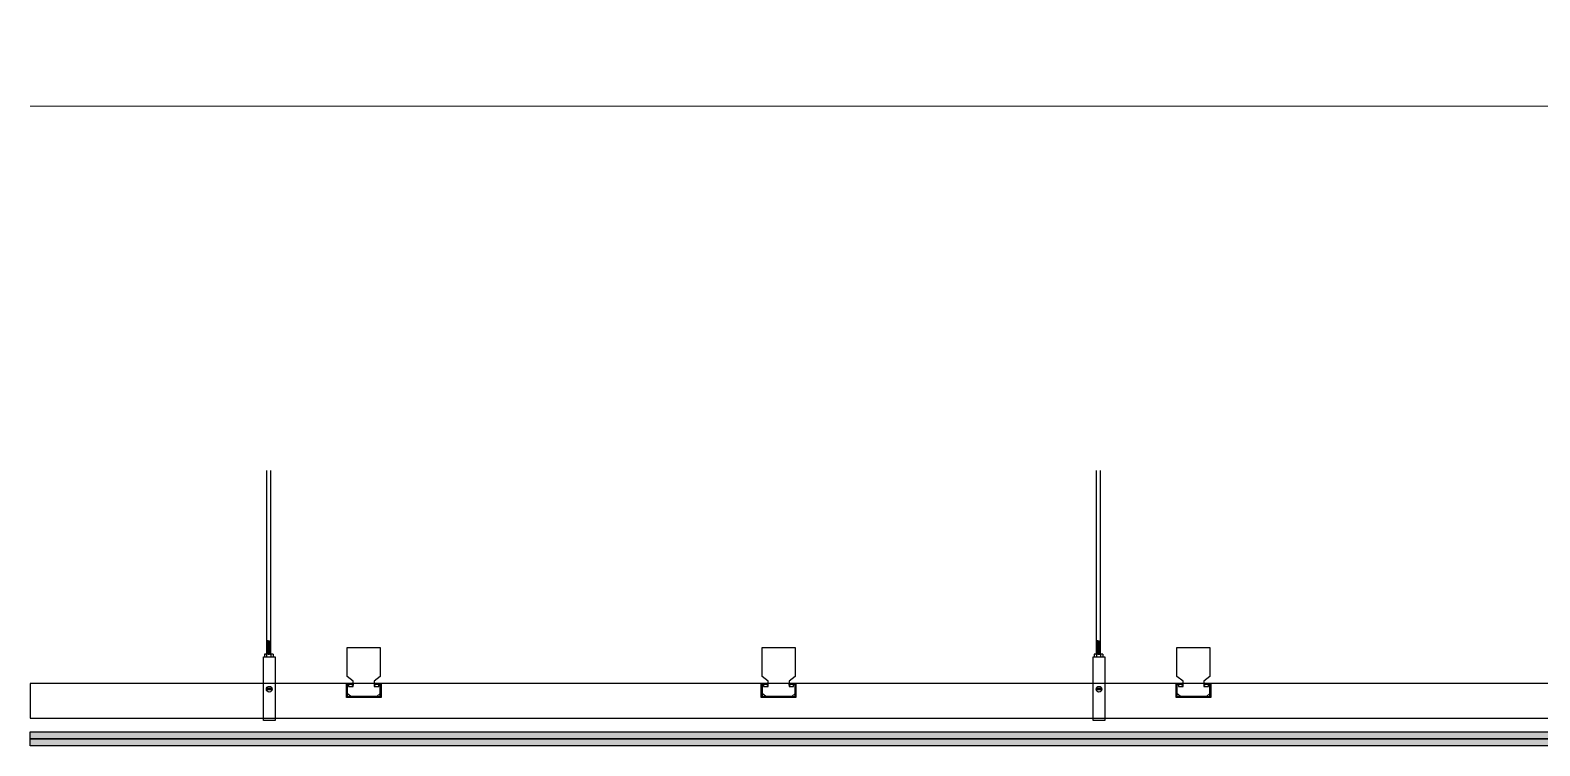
# Model space of a CAD drawing. Header units: millimetres. Extents: x 90086 to 135690, y -7745 to 15991.
# Drawn here: x 129040 to 131223, y 4971 to 6006 of the extents above; entities that cross this region are included whole.
import ezdxf

# ---------------------------------------------------------------- set-up
doc = ezdxf.new("R2010")
doc.units = ezdxf.units.MM
doc.layers.add('_ACM-A-DETL-THIN', color=2, linetype='Continuous', lineweight=9)
for name, color, linetype in [('I-DETL-LW02', 2, 'Continuous'), ('I-DETL-LW08', 8, 'Continuous'), ('I-DETL-LW251', 251, 'Continuous'), ('WALL TYPE$0$SUSP', 9, 'Continuous')]:
    doc.layers.add(name, color=color, linetype=linetype)

# ---------------------------------------------------------------- blocks, each defined once
blk = doc.blocks.new('WALL TYPE$0$garege')
at = {"elevation": 0}
for points in [[(4441.1, 1913.4), (4441.1, 1926.4), (4439.1, 1926.4), (4439.1, 1923.4), (4432.4, 1923.4), (4432.4, 1930.9), (4441.1, 1938), (4441.1, 1980), (4393.5, 1980), (4393.5, 1938), (4402.1, 1930.9), (4402.1, 1923.4), (4395.5, 1923.4), (4395.5, 1926.4), (4393.5, 1926.4), (4393.5, 1913.4), (4398.2, 1908.8), (4435.8, 1908.8)], [(4433.9, 1925.2), (4433.9, 1926.4), (4441.1, 1926.4), (4441.1, 1908.8), (4393.5, 1908.8), (4393.5, 1926.4), (4400.7, 1926.4), (4400.7, 1925.2), (4401.9, 1925.2), (4401.9, 1927.6), (4392.3, 1927.6), (4392.3, 1907.6), (4442.3, 1907.6), (4442.3, 1927.6), (4432.7, 1927.6), (4432.7, 1925.2)]]:
    blk.add_lwpolyline(points, close=True, dxfattribs=at)

msp = doc.modelspace()

# ---------------------------------------------------------------- hatches: boundary and pattern name
at = {"layer": 'I-DETL-LW251'}
h = msp.add_hatch(dxfattribs=at)
h.set_pattern_fill('AR-SAND', color=250, scale=0.05, angle=180, style=0)
h.set_pattern_definition([(217.5, (144109.6303, 23031.4153), (0.08000156, -2.44706619), [0, -1.9304, 0, -2.159, 0, -2.06375]), (187.5, (144109.6303, 23031.4153), (-2.2476164, -3.5841255), [0, -1.0414, 0, -1.7399, 0, -0.66675]), (147.5, (144111.1924, 23031.4153), (-3.95496185, -0.00718592), [0, -0.635, 0, -2.286, 0, -2.9845]), (137.5, (144111.1924, 23031.4153), (-3.81778226, -1.1146466), [0, -0.3175, 0, -1.4986, 0, -1.7145])])
h.paths.add_polyline_path([(133219.7, 4980.7), (129039.7, 4980.7), (129039.7, 4990.7), (133219.7, 4990.7)])
h = msp.add_hatch(dxfattribs=at)
h.set_pattern_fill('AR-SAND', color=250, scale=0.05, angle=180, style=0)
h.set_pattern_definition([(217.5, (144109.6303, 23021.4153), (0.08000156, -2.44706619), [0, -1.9304, 0, -2.159, 0, -2.06375]), (187.5, (144109.6303, 23021.4153), (-2.2476164, -3.5841255), [0, -1.0414, 0, -1.7399, 0, -0.66675]), (147.5, (144111.1924, 23021.4153), (-3.95496185, -0.00718592), [0, -0.635, 0, -2.286, 0, -2.9845]), (137.5, (144111.1924, 23021.4153), (-3.81778226, -1.1146466), [0, -0.3175, 0, -1.4986, 0, -1.7145])])
h.paths.add_polyline_path([(133049.7, 4970.7), (129039.7, 4970.7), (129039.7, 4980.7), (133049.7, 4980.7)])

# ---------------------------------------------------------------- linework, layer by layer
at = {"layer": '_ACM-A-DETL-THIN'}
msp.add_lwpolyline([(129039.7, 5895.7), (131781.8, 5895.7), (131814.3, 6005.7), (131879.3, 5785.7), (131911.8, 5895.7), (135689.7, 5895.7)], dxfattribs=at)
at = {"layer": 'I-DETL-LW02'}
for points in [[(133219.7, 4980.7), (129039.7, 4980.7), (129039.7, 4990.7), (133219.7, 4990.7)], [(133049.7, 4970.7), (129039.7, 4970.7), (129039.7, 4980.7), (133049.7, 4980.7)]]:
    msp.add_lwpolyline(points, close=True, dxfattribs=at)
at = {"layer": 'I-DETL-LW08'}
msp.add_lwpolyline([(129039.7, 5060.7), (129039.7, 5010.7), (133219.7, 5010.7), (133219.7, 5060.7)], close=True, dxfattribs=at)
at = {"layer": 'WALL TYPE$0$SUSP', "color": 8}
for p, q in [((129381.9, 5103.4, 9.7), (129381.9, 5368.7, 9.7)), ((129387.9, 5103.4, 9.7), (129387.9, 5368.7, 9.7)), ((130581.9, 5103.4, 9.7), (130581.9, 5368.7, 9.7)), ((130587.9, 5103.4, 9.7), (130587.9, 5368.7, 9.7)), ((129387.9, 5121.4, 9.7), (129381.9, 5122.9, 9.7)), ((129387.9, 5120.4, 9.7), (129381.9, 5121.9, 9.7)), ((129387.9, 5119.4, 9.7), (129381.9, 5120.9, 9.7)), ((129387.9, 5118.4, 9.7), (129381.9, 5119.9, 9.7)), ((129387.9, 5117.4, 9.7), (129381.9, 5118.9, 9.7)), ((129387.9, 5116.4, 9.7), (129381.9, 5117.9, 9.7)), ((129387.9, 5115.4, 9.7), (129381.9, 5116.9, 9.7)), ((129387.9, 5115.4, 9.7), (129381.9, 5116.9, 9.7)), ((129387.9, 5114.4, 9.7), (129381.9, 5115.9, 9.7)), ((129387.9, 5113.4, 9.7), (129381.9, 5114.9, 9.7)), ((129387.9, 5112.4, 9.7), (129381.9, 5113.9, 9.7)), ((129387.9, 5111.4, 9.7), (129381.9, 5112.9, 9.7)), ((129387.9, 5110.4, 9.7), (129381.9, 5111.9, 9.7)), ((129387.9, 5109.4, 9.7), (129381.9, 5110.9, 9.7)), ((129387.9, 5108.4, 9.7), (129381.9, 5109.9, 9.7)), ((130587.9, 5121.4, 9.7), (130581.9, 5122.9, 9.7)), ((130587.9, 5120.4, 9.7), (130581.9, 5121.9, 9.7)), ((130587.9, 5119.4, 9.7), (130581.9, 5120.9, 9.7)), ((130587.9, 5118.4, 9.7), (130581.9, 5119.9, 9.7)), ((130587.9, 5117.4, 9.7), (130581.9, 5118.9, 9.7)), ((130587.9, 5116.4, 9.7), (130581.9, 5117.9, 9.7)), ((130587.9, 5115.4, 9.7), (130581.9, 5116.9, 9.7)), ((130587.9, 5115.4, 9.7), (130581.9, 5116.9, 9.7)), ((130587.9, 5114.4, 9.7), (130581.9, 5115.9, 9.7)), ((130587.9, 5113.4, 9.7), (130581.9, 5114.9, 9.7)), ((130587.9, 5112.4, 9.7), (130581.9, 5113.9, 9.7)), ((130587.9, 5111.4, 9.7), (130581.9, 5112.9, 9.7)), ((130587.9, 5110.4, 9.7), (130581.9, 5111.9, 9.7)), ((130587.9, 5109.4, 9.7), (130581.9, 5110.9, 9.7)), ((130587.9, 5108.4, 9.7), (130581.9, 5109.9, 9.7)), ((129378.5, 5103.4, 9.7), (129378.5, 5099.3, 9.7)), ((129391.2, 5103.4, 9.7), (129378.5, 5103.4, 9.7)), ((129381.7, 5102.4, 9.7), (129381.7, 5099.3, 9.7)), ((129387.9, 5107.4, 9.7), (129381.9, 5108.9, 9.7)), ((129387.9, 5106.4, 9.7), (129381.9, 5107.9, 9.7)), ((129387.9, 5105.4, 9.7), (129381.9, 5106.9, 9.7)), ((129387.9, 5104.4, 9.7), (129381.9, 5105.9, 9.7)), ((129387.9, 5103.4, 9.7), (129381.9, 5104.9, 9.7)), ((129383.7, 5103.4, 9.7), (129386, 5103.4, 9.7)), ((129387.6, 5102.4, 9.7), (129387.6, 5099.3, 9.7)), ((129388.9, 5103.4, 9.7), (129388, 5103.4, 9.7)), ((129390.9, 5103.4, 9.7), (129391.2, 5103.4, 9.7)), ((129391.2, 5103.4, 9.7), (129391.2, 5099.3, 9.7)), ((130578.5, 5103.4, 9.7), (130578.5, 5099.3, 9.7)), ((130591.2, 5103.4, 9.7), (130578.5, 5103.4, 9.7)), ((130581.7, 5102.4, 9.7), (130581.7, 5099.3, 9.7)), ((130587.9, 5107.4, 9.7), (130581.9, 5108.9, 9.7)), ((130587.9, 5106.4, 9.7), (130581.9, 5107.9, 9.7)), ((130587.9, 5105.4, 9.7), (130581.9, 5106.9, 9.7)), ((130587.9, 5104.4, 9.7), (130581.9, 5105.9, 9.7)), ((130587.9, 5103.4, 9.7), (130581.9, 5104.9, 9.7)), ((130583.7, 5103.4, 9.7), (130586, 5103.4, 9.7)), ((130587.6, 5102.4, 9.7), (130587.6, 5099.3, 9.7)), ((130588.9, 5103.4, 9.7), (130588, 5103.4, 9.7)), ((130590.9, 5103.4, 9.7), (130591.2, 5103.4, 9.7)), ((130591.2, 5103.4, 9.7), (130591.2, 5099.3, 9.7)), ((129389.5, 5053.5, 9.7), (129381.5, 5053.5, 9.7)), ((129389.5, 5051.5, 9.7), (129381.5, 5051.5, 9.7)), ((130589.5, 5053.5, 9.7), (130581.5, 5053.5, 9.7)), ((130589.5, 5051.5, 9.7), (130581.5, 5051.5, 9.7))]:
    msp.add_line(p, q, dxfattribs=at)
at = {"layer": 'WALL TYPE$0$SUSP', "color": 8, "elevation": 9.7}
for points in [[(129393.8, 5007.4), (129377.1, 5007.4), (129377.1, 5099.3), (129393.8, 5099.3), (129393.8, 5007.4)], [(130593.8, 5007.4), (130577.1, 5007.4), (130577.1, 5099.3), (130593.8, 5099.3), (130593.8, 5007.4)]]:
    msp.add_lwpolyline(points, dxfattribs=at)
at = {"layer": 'WALL TYPE$0$SUSP', "color": 8}
for centre in [(129385.5, 5052.5, 9.7), (130585.5, 5052.5, 9.7)]:
    msp.add_circle(centre, 4.12, dxfattribs=at)
for centre, start, end in [((129380.7, 5102.4, 9.7), 0, 90), ((129382.7, 5102.4, 9.7), 90, 180), ((129386.6, 5102.4, 9.7), 0, 90), ((129388.6, 5102.4, 9.7), 90, 180), ((130580.7, 5102.4, 9.7), 0, 90), ((130582.7, 5102.4, 9.7), 90, 180), ((130586.6, 5102.4, 9.7), 0, 90), ((130588.6, 5102.4, 9.7), 90, 180)]:
    msp.add_arc(centre, 1, start, end, dxfattribs=at)

# ---------------------------------------------------------------- block references
at = {"layer": 'I-DETL-LW08', "xscale": -1}
for p in [(133939.4, 3133.1, 13.7), (134539.4, 3133.1, 13.7), (135139.4, 3133.1, 13.7)]:
    msp.add_blockref('WALL TYPE$0$garege', p, dxfattribs=at)

doc.saveas('drawing.dxf')
